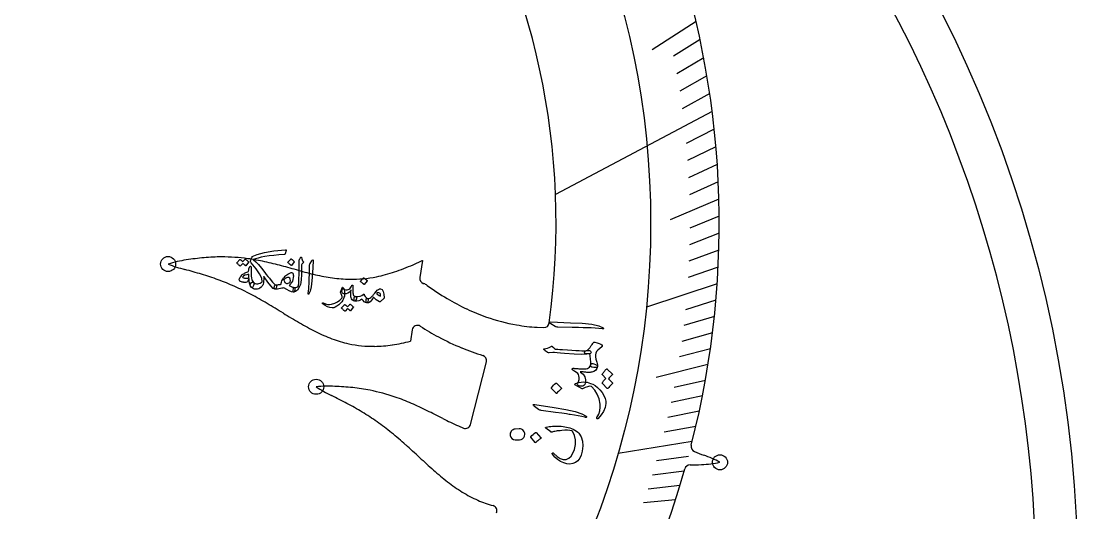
# Model space of a CAD drawing. Header units: millimetres. Extents: x -58 to 58, y -58 to 58.
# Drawn here: x 9.25 to 58.5, y 3.22 to 26.14 of the extents above; entities that cross this region are included whole.
import ezdxf

# ---------------------------------------------------------------- set-up
doc = ezdxf.new("R2010")
doc.units = ezdxf.units.MM
for name, color, linetype in [('CUT_INNER', 6, 'Continuous'), ('CUT_OUTER', 1, 'Continuous'), ('ENGRAVE', 7, 'Continuous'), ('ENGRAVE_FINE', 8, 'Continuous'), ('TEXT', 5, 'Continuous')]:
    doc.layers.add(name, color=color, linetype=linetype)

msp = doc.modelspace()

# ---------------------------------------------------------------- linework, layer by layer
at = {"layer": 'CUT_INNER'}
for points in [[(27.518, 14.79), (27.946, 14.984), (27.951, 14.986), (27.951, 14.981), (27.834, 14.193)], [(27.993, 13.922), (28.015, 13.914)], [(33.295, 11.872), (33.604, 11.86)], [(27.472, 11.752), (27.395, 11.232), (27.393, 11.226)], [(30.2, 7.347), (30.931, 10.267)], [(29.634, 7.273), (29.859, 7.177)], [(32.458, 7.139), (32.273, 7.127)], [(32.709, 6.805), (32.713, 6.818)]]:
    msp.add_lwpolyline(points, dxfattribs=at)
for centre, radius, start, end in [((0, 0), 56.539, 270.7039, 63.291), ((0.001, 16.717), 41.782, 345.6684, 52.9941), ((0, 16.717), 34.178, 352.1951, 70.9568), ((17.712, 9.61), 5.456, 98.0799, 107.1852), ((18.265, 20.137), 5.738, 247.8327, 256.0113), ((18.79, 3.645), 11.516, 95.0495, 99.2187), ((18.623, 5.559), 9.595, 90.1486, 95.0621), ((18.611, 6.387), 8.767, 82.1416, 90.0823), ((18.357, 4.625), 10.547, 77.704, 82.0864), ((16.879, -2.094), 17.427, 74.9975, 77.6581), ((23.381, 24.209), 10.287, 288.5594, 293.7141), ((7.094, -21.089), 36.976, 73.4002, 74.6561), ((13.547, 0.644), 14.305, 70.0276, 73.3029), ((-14.055, -117.253), 136.668, 74.62781, 74.96854), ((27.503, 33.895), 20.089, 254.616, 256.9377), ((25.07, 23.417), 9.332, 256.9509, 261.9265), ((24.394, 21.202), 7.114, 281.4587, 288.5289), ((14.384, 2.991), 11.813, 65.9288, 69.9557), ((24.67, 20.644), 6.531, 261.9824, 269.0982), ((24.645, 19.998), 5.884, 269.2461, 281.3978), ((28.081, 14.156), 0.25, 171.5625, 249.4031), ((27.661, 13.083), 0.903, 55.4011, 66.9095), ((35.394, 23.776), 12.294, 234.0343, 239.1974), ((13.893, 1.924), 12.988, 62.1303, 65.8686), ((11.085, -3.356), 18.968, 59.4758, 62.0879), ((-7.774, -35.288), 56.053, 58.5532, 59.4485), ((34.552, 22.374), 10.658, 239.2258, 244.7977), ((42.942, 47.619), 41.136, 238.5338, 239.7476), ((34.128, 21.475), 9.664, 244.806, 250.7224), ((33.89, 20.785), 8.934, 250.6953, 260.0167), ((29.153, 23.968), 13.759, 239.7313, 243.303), ((27.719, 11.715), 0.25, 57.9182, 171.5625), ((33.915, 21.243), 11.115, 236.9454, 242.0553), ((33.862, 20.645), 8.791, 260.0426, 266.3063), ((33.614, 12.11), 0.25, 267.8088, 352.0898), ((26.56, 18.812), 7.987, 243.3035, 249.2965), ((25.785, 16.775), 5.808, 249.3406, 257.3806), ((34.318, 21.908), 11.892, 241.8369, 247.5694), ((25.632, 16.135), 5.149, 257.4902, 271.0056), ((25.606, 17.237), 6.252, 271.0611, 278.6761), ((25.13, 20.33), 9.382, 278.7033, 283.9618), ((33.634, 20.181), 10.035, 247.4202, 253.3861), ((30.689, 10.327), 0.25, 345.9375, 72.2389), ((23.564, 3.673), 5.456, 86.8299, 95.9352), ((26.16, 13.889), 5.738, 236.5827, 244.7613), ((23.457, -2.388), 11.516, 83.7995, 87.9687), ((23.667, -0.478), 9.595, 78.8986, 83.8121), ((23.816, 0.336), 8.767, 70.8916, 78.8323), ((7.16, -24.365), 36.976, 62.1502, 63.4061), ((23.224, -1.342), 10.547, 66.454, 70.8364), ((17.729, -4.309), 14.305, 58.7776, 62.0529), ((19.009, -2.17), 11.813, 54.6788, 58.7057), ((20.463, -7.644), 17.427, 63.7475, 66.4081), ((-32.343, -114.555), 136.668, 63.37781, 63.71854), ((18.318, -3.12), 12.988, 50.8803, 54.6186), ((37.905, 25.581), 20.089, 243.366, 245.6877), ((14.534, -7.751), 18.968, 48.2258, 50.8379), ((29.957, 7.407), 0.25, 246.9132, 345.9375), ((32.289, 6.878), 0.25, 93.6333, 189.2583), ((32.474, 6.89), 0.25, 343.3008, 93.6333), ((32.289, 6.878), 0.25, 189.2583, 268.0083), ((32.39, 8.24), 1.616, 266.0885, 273.1214), ((32.47, 6.877), 0.25, 271.8895, 343.3008), ((-10.191, -35.39), 56.053, 47.3032, 48.1985), ((40.725, 6.313), 0.25, 165.7631, 248.0876), ((48.645, 25.918), 21.394, 248.0051, 249.2609), ((39.143, 0.505), 5.738, 62.2077, 70.3863), ((55.724, 36.029), 41.136, 227.2838, 228.4976), ((40.426, 5.206), 0.25, 90.4751, 164.0039), ((40.416, 12.953), 7.497, 270.0642, 274.1491), ((40.725, 10.927), 5.456, 272.4549, 281.5602), ((0, 16.716), 41.783, 257.273, 344.1075), ((37.586, 15.523), 13.759, 228.4813, 232.053), ((34.037, 10.972), 7.987, 232.0535, 238.0465), ((32.879, 9.125), 5.808, 238.0906, 246.1306), ((32.487, 8.231), 4.832, 246.0923, 255.1054), ((31.173, 3.323), 0.25, 336.6211, 73.0541)]:
    msp.add_arc(centre, radius, start, end, dxfattribs=at)
at = {"layer": 'CUT_OUTER'}
msp.add_circle((0, 0), 58.5, dxfattribs=at)
at = {"layer": 'ENGRAVE'}
for points in [[(41.456, 21.936), (34.151, 18.07)], [(41.689, 13.906), (38.391, 12.806)], [(40.527, 6.549), (37.068, 5.99)]]:
    msp.add_lwpolyline(points, dxfattribs=at)
for centre, radius in [((0, 16.717), 38.589), ((16.099, 14.823), 0.351), ((22.999, 9.1), 0.351), ((41.819, 5.581), 0.351)]:
    msp.add_circle(centre, radius, dxfattribs=at)
at = {"layer": 'ENGRAVE_FINE'}
for points in [[(40.71, 26.125), (38.663, 24.811)], [(40.896, 25.281), (39.655, 24.514)], [(41.063, 24.44), (39.808, 23.692)], [(41.212, 23.601), (39.943, 22.874)], [(41.343, 22.767), (40.06, 22.06)], [(41.552, 21.109), (40.242, 20.444)], [(41.63, 20.287), (40.308, 19.642)], [(41.693, 19.469), (40.358, 18.846)], [(41.738, 18.657), (40.392, 18.055)], [(41.768, 17.85), (39.501, 16.881)], [(41.782, 17.049), (40.414, 16.491)], [(41.781, 16.254), (40.402, 15.717)], [(41.764, 15.465), (40.376, 14.95)], [(41.734, 14.682), (40.335, 14.19)], [(41.63, 13.137), (40.213, 12.69)], [(41.557, 12.375), (40.132, 11.951)], [(41.471, 11.62), (40.039, 11.219)], [(41.373, 10.873), (39.932, 10.494)], [(41.261, 10.133), (38.844, 9.539)], [(41.138, 9.4), (39.684, 9.068)], [(41.002, 8.675), (39.542, 8.367)], [(40.855, 7.959), (39.389, 7.673)], [(40.697, 7.25), (39.226, 6.988)], [(40.347, 5.857), (38.867, 5.642)], [(40.157, 5.172), (38.673, 4.981)], [(39.956, 4.496), (38.469, 4.329)], [(39.746, 3.829), (38.256, 3.685)]]:
    msp.add_lwpolyline(points, dxfattribs=at)
at = {"layer": 'TEXT'}
for points in [[(21.578, 15.492), (21.584, 15.491), (21.59, 15.489), (21.594, 15.486), (21.598, 15.482), (21.602, 15.476), (21.603, 15.468), (21.602, 15.458), (21.599, 15.447), (21.55, 15.291), (21.547, 15.284), (21.542, 15.279), (21.535, 15.275), (21.527, 15.274), (21.263, 15.25), (21.022, 15.224), (20.804, 15.197), (20.61, 15.167), (20.438, 15.135), (20.291, 15.102), (20.166, 15.066), (20.065, 15.029), (20.183, 14.93), (20.313, 14.796), (20.456, 14.627), (20.611, 14.422), (20.675, 14.337), (20.744, 14.249), (20.818, 14.157), (20.897, 14.062), (20.971, 13.976), (21.032, 13.913), (21.078, 13.872), (21.111, 13.853), (21.144, 13.832), (21.157, 13.797), (21.148, 13.747), (21.119, 13.683), (21.108, 13.666), (21.098, 13.654), (21.089, 13.647), (21.08, 13.646), (21, 13.689), (20.889, 13.8), (20.749, 13.979), (20.579, 14.224), (20.568, 14.233), (20.561, 14.236), (20.556, 14.234), (20.554, 14.226), (20.553, 14.116), (20.548, 14.021), (20.539, 13.941), (20.525, 13.877), (20.507, 13.836), (20.485, 13.801), (20.46, 13.769), (20.432, 13.742), (20.377, 13.701), (20.32, 13.672), (20.261, 13.654), (20.199, 13.647), (20.132, 13.65), (20.074, 13.664), (20.026, 13.69), (19.987, 13.726), (19.949, 13.78), (19.93, 13.83), (19.929, 13.876), (19.947, 13.918), (19.981, 13.959), (20.013, 13.982), (20.044, 13.985), (20.073, 13.97), (20.115, 13.939), (20.163, 13.918), (20.216, 13.906), (20.275, 13.904), (20.335, 13.912), (20.39, 13.93), (20.442, 13.957), (20.489, 13.995), (20.462, 14.162), (20.366, 14.365), (20.2, 14.605), (19.965, 14.881), (19.948, 14.906), (19.939, 14.934), (19.939, 14.965), (19.947, 14.999), (19.97, 15.065), (19.991, 15.115), (20.009, 15.149), (20.024, 15.167), (20.256, 15.272), (20.591, 15.361), (21.029, 15.434), (21.571, 15.491), (21.572, 15.491), (21.573, 15.491), (21.574, 15.491), (21.574, 15.492), (21.575, 15.492), (21.576, 15.492), (21.577, 15.492), (21.578, 15.492)], [(19.683, 15.043), (19.686, 15.045), (19.691, 15.046), (19.696, 15.046), (19.702, 15.045), (19.724, 15.033), (19.744, 15.02), (19.764, 15.007), (19.783, 14.993), (19.801, 14.978), (19.819, 14.962), (19.835, 14.944), (19.852, 14.926), (19.855, 14.921), (19.855, 14.915), (19.854, 14.91), (19.851, 14.905), (19.714, 14.746), (19.711, 14.744), (19.706, 14.745), (19.701, 14.748), (19.694, 14.754), (19.69, 14.759), (19.683, 14.766), (19.672, 14.775), (19.659, 14.786), (19.643, 14.8), (19.623, 14.815), (19.601, 14.834), (19.575, 14.854), (19.467, 14.731), (19.462, 14.727), (19.457, 14.727), (19.451, 14.73), (19.444, 14.737), (19.439, 14.742), (19.429, 14.751), (19.417, 14.762), (19.401, 14.776), (19.381, 14.793), (19.357, 14.813), (19.33, 14.836), (19.298, 14.862), (19.295, 14.866), (19.294, 14.87), (19.295, 14.873), (19.298, 14.876), (19.436, 15.028), (19.439, 15.03), (19.443, 15.031), (19.449, 15.031), (19.455, 15.03), (19.473, 15.021), (19.491, 15.011), (19.508, 14.999), (19.524, 14.988), (19.54, 14.975), (19.554, 14.962), (19.568, 14.948), (19.582, 14.933)], [(21.813, 15.057), (21.816, 15.059), (21.82, 15.06), (21.825, 15.06), (21.832, 15.059), (21.874, 15.034), (21.913, 15.005), (21.948, 14.973), (21.981, 14.938), (21.984, 14.932), (21.985, 14.928), (21.984, 14.923), (21.981, 14.919), (21.846, 14.76), (21.842, 14.756), (21.836, 14.756), (21.83, 14.759), (21.823, 14.765), (21.818, 14.771), (21.808, 14.78), (21.796, 14.791), (21.78, 14.805), (21.76, 14.822), (21.736, 14.842), (21.709, 14.865), (21.677, 14.891), (21.673, 14.895), (21.671, 14.899), (21.672, 14.902), (21.675, 14.905)], [(22.216, 15.032), (22.238, 15.068), (22.254, 15.096), (22.266, 15.116), (22.273, 15.13), (22.279, 15.138), (22.285, 15.144), (22.292, 15.147), (22.299, 15.147), (22.308, 15.145), (22.314, 15.139), (22.319, 15.131), (22.322, 15.12), (22.333, 15.068), (22.35, 15.02), (22.37, 14.977), (22.396, 14.937), (22.402, 14.925), (22.403, 14.912), (22.397, 14.899), (22.386, 14.885), (22.324, 14.821), (22.323, 14.788), (22.322, 14.756), (22.321, 14.725), (22.32, 14.694), (22.319, 14.664), (22.318, 14.634), (22.317, 14.605), (22.316, 14.577), (22.31, 14.313), (22.299, 14.108), (22.285, 13.961), (22.266, 13.873), (22.198, 13.717), (22.124, 13.606), (22.042, 13.539), (21.954, 13.516), (21.952, 13.517), (21.949, 13.517), (21.947, 13.517), (21.945, 13.518), (21.933, 13.533), (21.929, 13.564), (21.932, 13.611), (21.942, 13.674), (21.948, 13.697), (21.957, 13.713), (21.969, 13.722), (21.985, 13.724), (22.045, 13.727), (22.097, 13.741), (22.14, 13.766), (22.175, 13.802), (22.18, 13.85), (22.185, 13.905), (22.189, 13.968), (22.193, 14.037), (22.195, 14.113), (22.198, 14.194), (22.2, 14.283), (22.202, 14.377), (22.204, 14.47), (22.206, 14.553), (22.207, 14.627), (22.208, 14.692), (22.209, 14.747), (22.21, 14.793), (22.211, 14.829), (22.212, 14.856), (22.208, 14.991), (22.209, 15.004), (22.211, 15.015), (22.213, 15.025), (22.216, 15.032)], [(22.792, 14.971), (22.82, 15.01), (22.84, 15.022), (22.852, 15.008), (22.855, 14.966), (22.824, 14.393), (22.804, 14.042), (22.77, 13.764), (22.722, 13.559), (22.66, 13.428), (22.65, 13.418), (22.642, 13.413), (22.637, 13.413), (22.632, 13.418), (22.629, 13.425), (22.628, 13.435), (22.627, 13.446), (22.629, 13.459), (22.643, 13.558), (22.655, 13.665), (22.662, 13.778), (22.666, 13.898), (22.667, 13.93), (22.67, 14.014), (22.675, 14.152), (22.682, 14.344), (22.693, 14.768), (22.695, 14.791), (22.7, 14.811), (22.706, 14.829), (22.714, 14.845)], [(20.075, 13.967), (20.092, 13.941), (20.098, 13.908), (20.094, 13.867), (20.078, 13.818), (20.053, 13.765), (20.03, 13.732), (20.009, 13.718), (19.989, 13.725), (19.941, 13.789), (19.904, 13.88), (19.881, 13.999), (19.87, 14.146), (19.833, 14.066), (19.796, 14.008), (19.761, 13.973), (19.727, 13.96), (19.71, 13.959), (19.692, 13.96), (19.672, 13.961), (19.651, 13.964), (19.63, 13.967), (19.607, 13.971), (19.583, 13.975), (19.558, 13.98), (19.515, 13.991), (19.481, 14.001), (19.457, 14.012), (19.442, 14.023), (19.424, 14.052), (19.414, 14.079), (19.413, 14.104), (19.42, 14.128), (19.465, 14.204), (19.503, 14.263), (19.534, 14.304), (19.558, 14.329), (19.589, 14.351), (19.622, 14.371), (19.656, 14.39), (19.691, 14.408), (19.728, 14.424), (19.767, 14.44), (19.809, 14.454), (19.852, 14.467), (19.854, 14.558), (19.854, 14.577), (19.857, 14.594), (19.861, 14.608), (19.868, 14.62), (19.931, 14.716), (19.943, 14.728), (19.953, 14.726), (19.96, 14.71), (19.964, 14.681), (19.964, 14.59), (19.965, 14.507), (19.967, 14.431), (19.969, 14.363), (19.971, 14.303), (19.975, 14.249), (19.98, 14.204), (19.986, 14.166), (20.002, 14.103), (20.022, 14.049), (20.046, 14.003), (20.075, 13.967)], [(19.86, 14.345), (19.761, 14.326), (19.68, 14.298), (19.616, 14.26), (19.569, 14.214), (19.585, 14.2), (19.606, 14.187), (19.632, 14.176), (19.664, 14.167), (19.682, 14.163), (19.701, 14.161), (19.72, 14.158), (19.739, 14.157), (19.758, 14.157), (19.778, 14.157), (19.798, 14.159), (19.819, 14.163), (19.843, 14.174), (19.859, 14.198), (19.866, 14.234), (19.865, 14.283), (19.862, 14.306), (19.86, 14.324), (19.86, 14.337), (19.86, 14.345)], [(21.864, 14.422), (21.868, 14.422), (21.871, 14.421), (21.873, 14.421), (21.876, 14.42), (21.878, 14.419), (21.88, 14.418), (21.883, 14.416), (21.885, 14.415), (21.907, 14.39), (21.923, 14.359), (21.933, 14.321), (21.937, 14.277), (21.933, 14.19), (21.917, 14.107), (21.889, 14.028), (21.849, 13.954), (21.838, 13.936), (21.826, 13.919), (21.814, 13.902), (21.801, 13.885), (21.788, 13.868), (21.774, 13.852), (21.759, 13.835), (21.744, 13.818), (21.778, 13.801), (21.81, 13.785), (21.841, 13.771), (21.872, 13.758), (21.902, 13.747), (21.93, 13.737), (21.958, 13.73), (21.985, 13.724), (21.995, 13.719), (22.001, 13.707), (22.004, 13.688), (22.004, 13.662), (21.998, 13.598), (21.988, 13.552), (21.973, 13.525), (21.954, 13.516), (21.855, 13.531), (21.746, 13.571), (21.628, 13.634), (21.499, 13.72), (21.449, 13.705), (21.394, 13.691), (21.333, 13.678), (21.267, 13.665), (21.201, 13.655), (21.148, 13.648), (21.109, 13.645), (21.082, 13.646), (21.07, 13.651), (21.06, 13.662), (21.053, 13.679), (21.049, 13.702), (21.047, 13.716), (21.047, 13.729), (21.048, 13.741), (21.05, 13.754), (21.053, 13.767), (21.056, 13.779), (21.06, 13.791), (21.064, 13.804), (21.074, 13.826), (21.086, 13.842), (21.099, 13.851), (21.113, 13.853), (21.147, 13.854), (21.18, 13.856), (21.213, 13.858), (21.244, 13.861), (21.275, 13.864), (21.306, 13.868), (21.336, 13.872), (21.367, 13.877), (21.37, 13.929), (21.381, 13.982), (21.4, 14.037), (21.427, 14.092), (21.454, 14.135), (21.484, 14.177), (21.517, 14.216), (21.553, 14.254), (21.593, 14.29), (21.636, 14.324), (21.683, 14.355), (21.734, 14.385), (21.773, 14.404), (21.808, 14.417), (21.838, 14.423), (21.864, 14.422)], [(21.725, 14.194), (21.67, 14.198), (21.616, 14.185), (21.561, 14.155), (21.507, 14.106), (21.496, 14.088), (21.494, 14.065), (21.501, 14.036), (21.517, 14.001), (21.54, 13.966), (21.565, 13.94), (21.593, 13.923), (21.624, 13.914), (21.66, 13.914), (21.699, 13.926), (21.742, 13.948), (21.79, 13.981), (21.798, 14.059), (21.79, 14.12), (21.765, 14.165), (21.725, 14.194)], [(24.695, 13.838), (24.704, 13.832), (24.711, 13.824), (24.714, 13.812), (24.715, 13.797), (24.714, 13.787), (24.714, 13.773), (24.714, 13.755), (24.713, 13.732), (24.712, 13.707), (24.712, 13.677), (24.711, 13.644), (24.71, 13.607), (24.709, 13.536), (24.712, 13.477), (24.719, 13.429), (24.73, 13.392), (24.745, 13.362), (24.767, 13.337), (24.794, 13.317), (24.827, 13.302), (24.858, 13.287), (24.875, 13.265), (24.88, 13.239), (24.872, 13.206), (24.85, 13.155), (24.831, 13.12), (24.814, 13.1), (24.799, 13.094), (24.732, 13.113), (24.681, 13.147), (24.645, 13.197), (24.623, 13.262), (24.62, 13.282), (24.618, 13.303), (24.616, 13.325), (24.614, 13.349), (24.613, 13.374), (24.612, 13.401), (24.613, 13.429), (24.615, 13.459), (24.617, 13.487), (24.618, 13.513), (24.62, 13.535), (24.621, 13.554), (24.622, 13.57), (24.622, 13.582), (24.623, 13.59), (24.623, 13.594), (24.623, 13.596), (24.623, 13.597), (24.622, 13.598), (24.621, 13.598), (24.62, 13.597), (24.618, 13.595), (24.616, 13.592), (24.613, 13.588), (24.554, 13.512), (24.482, 13.461), (24.395, 13.435), (24.296, 13.435), (24.255, 13.446), (24.225, 13.467), (24.206, 13.499), (24.198, 13.541), (24.199, 13.579), (24.205, 13.609), (24.215, 13.634), (24.229, 13.652), (24.245, 13.664), (24.26, 13.67), (24.274, 13.668), (24.287, 13.66), (24.297, 13.65), (24.307, 13.643), (24.316, 13.638), (24.323, 13.636), (24.389, 13.624), (24.448, 13.622), (24.498, 13.631), (24.54, 13.651), (24.566, 13.672), (24.595, 13.708), (24.627, 13.757), (24.662, 13.821), (24.668, 13.832), (24.675, 13.838), (24.684, 13.84), (24.695, 13.838)], [(25.206, 14.172), (25.209, 14.174), (25.214, 14.175), (25.219, 14.175), (25.225, 14.174), (25.267, 14.149), (25.306, 14.12), (25.342, 14.088), (25.374, 14.053), (25.377, 14.047), (25.378, 14.043), (25.377, 14.038), (25.374, 14.034), (25.24, 13.875), (25.235, 13.871), (25.23, 13.871), (25.224, 13.874), (25.217, 13.88), (25.211, 13.886), (25.202, 13.894), (25.189, 13.906), (25.173, 13.92), (25.154, 13.937), (25.13, 13.957), (25.102, 13.98), (25.071, 14.006), (25.067, 14.01), (25.065, 14.014), (25.065, 14.017), (25.068, 14.02)], [(23.307, 12.967), (23.301, 12.973), (23.296, 12.979), (23.293, 12.984), (23.292, 12.99), (23.292, 12.995), (23.294, 12.999), (23.297, 13.004), (23.302, 13.008), (23.306, 13.01), (23.311, 13.01), (23.318, 13.009), (23.325, 13.007), (23.429, 12.967), (23.529, 12.944), (23.626, 12.938), (23.72, 12.95), (23.868, 12.996), (23.998, 13.06), (24.11, 13.143), (24.204, 13.244), (24.205, 13.246), (24.206, 13.248), (24.207, 13.249), (24.208, 13.25), (24.209, 13.251), (24.209, 13.252), (24.21, 13.254), (24.21, 13.255), (24.209, 13.302), (24.195, 13.359), (24.168, 13.426), (24.127, 13.503), (24.125, 13.507), (24.125, 13.511), (24.125, 13.514), (24.126, 13.517), (24.228, 13.742), (24.237, 13.75), (24.249, 13.742), (24.264, 13.719), (24.282, 13.68), (24.304, 13.622), (24.318, 13.56), (24.326, 13.493), (24.326, 13.421), (24.323, 13.381), (24.313, 13.332), (24.296, 13.274), (24.274, 13.207), (24.24, 13.137), (24.192, 13.065), (24.128, 12.993), (24.05, 12.92), (23.967, 12.857), (23.889, 12.813), (23.817, 12.788), (23.749, 12.781), (23.632, 12.796), (23.52, 12.832), (23.412, 12.889), (23.307, 12.967)], [(25.39, 13.219), (25.407, 13.21), (25.42, 13.202), (25.427, 13.194), (25.43, 13.187), (25.43, 13.176), (25.429, 13.163), (25.426, 13.149), (25.422, 13.132), (25.404, 13.077), (25.388, 13.039), (25.373, 13.017), (25.359, 13.011), (25.298, 13.029), (25.24, 13.065), (25.184, 13.118), (25.131, 13.189), (25.063, 13.141), (24.985, 13.11), (24.896, 13.094), (24.796, 13.095), (24.786, 13.098), (24.779, 13.106), (24.774, 13.118), (24.772, 13.134), (24.767, 13.233), (24.767, 13.244), (24.77, 13.256), (24.775, 13.268), (24.784, 13.28), (24.793, 13.29), (24.803, 13.296), (24.815, 13.3), (24.827, 13.302), (24.946, 13.302), (25.047, 13.319), (25.128, 13.353), (25.191, 13.404), (25.198, 13.411), (25.207, 13.415), (25.216, 13.418), (25.226, 13.417), (25.235, 13.415), (25.241, 13.41), (25.244, 13.403), (25.244, 13.393), (25.243, 13.385), (25.242, 13.377), (25.243, 13.371), (25.244, 13.365), (25.276, 13.313), (25.311, 13.271), (25.349, 13.24), (25.39, 13.219)], [(26.005, 13.665), (26.073, 13.628), (26.122, 13.547), (26.152, 13.421), (26.163, 13.25), (26.162, 13.238), (26.16, 13.227), (26.156, 13.219), (26.15, 13.212), (25.999, 13.072), (25.989, 13.063), (25.978, 13.059), (25.966, 13.059), (25.953, 13.062), (25.871, 13.104), (25.796, 13.154), (25.727, 13.21), (25.664, 13.274), (25.588, 13.151), (25.511, 13.066), (25.435, 13.019), (25.359, 13.011), (25.351, 13.015), (25.344, 13.026), (25.337, 13.042), (25.331, 13.065), (25.325, 13.119), (25.326, 13.162), (25.335, 13.193), (25.351, 13.213), (25.359, 13.216), (25.369, 13.219), (25.379, 13.22), (25.39, 13.219), (25.444, 13.22), (25.498, 13.237), (25.555, 13.269), (25.612, 13.318), (25.638, 13.347), (25.678, 13.395), (25.732, 13.462), (25.799, 13.549), (25.85, 13.605), (25.901, 13.643), (25.953, 13.663), (26.005, 13.665)], [(25.805, 13.463), (25.843, 13.421), (25.888, 13.384), (25.939, 13.352), (25.997, 13.326), (26, 13.372), (25.994, 13.411), (25.977, 13.443), (25.95, 13.468), (25.916, 13.483), (25.881, 13.488), (25.844, 13.481), (25.805, 13.463)], [(24.562, 12.943), (24.565, 12.946), (24.57, 12.947), (24.575, 12.947), (24.581, 12.945), (24.602, 12.933), (24.623, 12.921), (24.643, 12.907), (24.662, 12.893), (24.68, 12.878), (24.697, 12.862), (24.714, 12.845), (24.731, 12.826), (24.734, 12.821), (24.735, 12.816), (24.733, 12.81), (24.73, 12.805), (24.593, 12.646), (24.59, 12.645), (24.585, 12.645), (24.58, 12.648), (24.573, 12.654), (24.569, 12.659), (24.561, 12.666), (24.551, 12.675), (24.538, 12.687), (24.522, 12.7), (24.502, 12.716), (24.48, 12.734), (24.454, 12.754), (24.346, 12.631), (24.341, 12.628), (24.336, 12.627), (24.33, 12.631), (24.323, 12.637), (24.317, 12.643), (24.308, 12.651), (24.296, 12.662), (24.28, 12.677), (24.26, 12.694), (24.236, 12.714), (24.209, 12.736), (24.177, 12.762), (24.174, 12.766), (24.173, 12.77), (24.174, 12.774), (24.177, 12.777), (24.315, 12.928), (24.318, 12.931), (24.322, 12.932), (24.328, 12.931), (24.334, 12.93), (24.352, 12.921), (24.37, 12.911), (24.387, 12.9), (24.403, 12.888), (24.418, 12.875), (24.433, 12.862), (24.447, 12.848), (24.461, 12.833)], [(33.938, 12.028), (33.875, 12.071), (33.855, 12.101), (33.878, 12.118), (33.944, 12.123), (34.848, 12.084), (35.403, 12.06), (35.843, 12.014), (36.167, 11.943), (36.376, 11.847), (36.392, 11.832), (36.4, 11.82), (36.4, 11.81), (36.392, 11.803), (36.38, 11.798), (36.366, 11.795), (36.348, 11.795), (36.328, 11.797), (36.17, 11.818), (36.002, 11.833), (35.822, 11.843), (35.633, 11.846), (35.584, 11.848), (35.45, 11.852), (35.232, 11.858), (34.93, 11.866), (34.259, 11.881), (34.224, 11.884), (34.192, 11.89), (34.163, 11.9), (34.137, 11.912)], [(34.476, 10.833), (34.708, 10.817), (34.915, 10.803), (35.096, 10.793), (35.252, 10.786), (35.381, 10.782), (35.485, 10.781), (35.563, 10.783), (35.614, 10.789), (35.681, 10.798), (35.734, 10.793), (35.774, 10.775), (35.8, 10.743), (35.812, 10.707), (35.807, 10.677), (35.786, 10.653), (35.749, 10.635), (35.614, 10.615), (35.374, 10.612), (35.028, 10.626), (34.576, 10.656), (34.382, 10.673), (34.227, 10.686), (34.111, 10.694), (34.034, 10.697), (33.861, 10.689), (33.83, 10.689), (33.803, 10.693), (33.78, 10.7), (33.76, 10.71), (33.713, 10.749), (33.677, 10.779), (33.651, 10.801), (33.636, 10.814), (33.615, 10.839), (33.609, 10.857), (33.618, 10.87), (33.643, 10.876), (33.711, 10.884), (33.784, 10.904), (33.862, 10.938), (33.945, 10.984), (33.962, 10.993), (33.977, 10.995), (33.991, 10.991), (34.005, 10.982), (34.02, 10.967), (34.035, 10.953), (34.048, 10.94), (34.061, 10.927), (34.072, 10.916), (34.083, 10.905), (34.092, 10.896), (34.1, 10.887), (34.115, 10.873), (34.13, 10.864), (34.146, 10.857), (34.162, 10.854), (34.199, 10.853), (34.263, 10.849), (34.355, 10.842), (34.476, 10.833)], [(35.511, 10.687), (35.515, 10.73), (35.531, 10.761), (35.561, 10.782), (35.603, 10.79), (35.624, 10.794), (35.646, 10.805), (35.668, 10.822), (35.691, 10.847), (35.703, 10.863), (35.717, 10.88), (35.733, 10.899), (35.749, 10.92), (35.767, 10.942), (35.785, 10.966), (35.804, 10.992), (35.823, 11.02), (35.859, 11.072), (35.889, 11.113), (35.913, 11.143), (35.931, 11.161), (35.946, 11.173), (35.961, 11.18), (35.975, 11.182), (35.989, 11.178), (36.096, 11.146), (36.186, 11.115), (36.261, 11.085), (36.321, 11.055), (36.328, 11.049), (36.332, 11.04), (36.334, 11.029), (36.333, 11.015), (36.33, 10.999), (36.325, 10.985), (36.32, 10.975), (36.314, 10.969), (36.214, 10.889), (36.133, 10.812), (36.072, 10.738), (36.03, 10.666), (36.011, 10.59), (36.012, 10.495), (36.034, 10.382), (36.077, 10.249), (36.098, 10.184), (36.112, 10.129), (36.117, 10.084), (36.115, 10.048), (36.109, 10.031), (36.098, 10.018), (36.081, 10.01), (36.059, 10.005), (35.935, 9.997), (35.849, 10.011), (35.801, 10.049), (35.79, 10.108), (35.794, 10.168), (35.795, 10.23), (35.794, 10.294), (35.791, 10.36), (35.784, 10.428), (35.774, 10.497), (35.762, 10.567), (35.746, 10.639), (35.644, 10.634), (35.571, 10.641), (35.527, 10.658), (35.511, 10.687)], [(34.936, 9.933), (34.946, 9.947), (34.96, 9.957), (34.978, 9.961), (35.002, 9.961), (35.018, 9.96), (35.04, 9.959), (35.069, 9.957), (35.103, 9.954), (35.144, 9.951), (35.191, 9.948), (35.243, 9.944), (35.301, 9.94), (35.413, 9.934), (35.506, 9.935), (35.583, 9.943), (35.642, 9.958), (35.69, 9.981), (35.731, 10.014), (35.764, 10.056), (35.79, 10.108), (35.816, 10.156), (35.85, 10.183), (35.893, 10.189), (35.944, 10.174), (36.022, 10.137), (36.077, 10.104), (36.108, 10.076), (36.116, 10.051), (36.082, 9.946), (36.025, 9.865), (35.944, 9.81), (35.84, 9.78), (35.808, 9.777), (35.775, 9.774), (35.739, 9.772), (35.701, 9.771), (35.662, 9.771), (35.62, 9.772), (35.575, 9.775), (35.529, 9.78), (35.484, 9.785), (35.444, 9.79), (35.408, 9.793), (35.378, 9.796), (35.354, 9.799), (35.335, 9.801), (35.322, 9.802), (35.316, 9.803), (35.313, 9.803), (35.311, 9.803), (35.31, 9.802), (35.31, 9.8), (35.311, 9.798), (35.314, 9.795), (35.318, 9.791), (35.324, 9.786), (35.44, 9.688), (35.514, 9.569), (35.547, 9.43), (35.539, 9.272), (35.517, 9.208), (35.481, 9.163), (35.429, 9.136), (35.361, 9.128), (35.303, 9.133), (35.255, 9.145), (35.217, 9.163), (35.19, 9.187), (35.173, 9.214), (35.166, 9.238), (35.169, 9.259), (35.183, 9.279), (35.2, 9.295), (35.212, 9.309), (35.22, 9.322), (35.225, 9.334), (35.25, 9.437), (35.257, 9.529), (35.247, 9.608), (35.219, 9.676), (35.188, 9.719), (35.134, 9.767), (35.058, 9.821), (34.96, 9.88), (34.944, 9.89), (34.935, 9.902), (34.932, 9.917), (34.936, 9.933)], [(36.338, 9.661), (36.334, 9.666), (36.333, 9.673), (36.334, 9.682), (36.336, 9.692), (36.357, 9.726), (36.378, 9.758), (36.401, 9.789), (36.425, 9.819), (36.45, 9.848), (36.476, 9.876), (36.505, 9.902), (36.535, 9.928), (36.543, 9.932), (36.552, 9.933), (36.56, 9.931), (36.568, 9.925), (36.809, 9.694), (36.812, 9.688), (36.81, 9.681), (36.805, 9.672), (36.795, 9.661), (36.787, 9.655), (36.775, 9.643), (36.76, 9.627), (36.741, 9.606), (36.719, 9.58), (36.693, 9.549), (36.662, 9.513), (36.627, 9.472), (36.812, 9.287), (36.817, 9.28), (36.817, 9.271), (36.811, 9.261), (36.8, 9.251), (36.791, 9.241), (36.777, 9.227), (36.758, 9.207), (36.734, 9.182), (36.705, 9.151), (36.671, 9.114), (36.632, 9.071), (36.588, 9.021), (36.581, 9.016), (36.575, 9.015), (36.57, 9.017), (36.565, 9.022), (36.34, 9.259), (36.337, 9.264), (36.335, 9.271), (36.336, 9.28), (36.339, 9.29), (36.355, 9.319), (36.373, 9.347), (36.392, 9.374), (36.412, 9.399), (36.433, 9.423), (36.456, 9.446), (36.479, 9.468), (36.503, 9.489)], [(33.964, 9.028), (33.961, 9.033), (33.959, 9.04), (33.96, 9.048), (33.963, 9.057), (34.007, 9.118), (34.055, 9.174), (34.109, 9.225), (34.169, 9.271), (34.177, 9.275), (34.185, 9.275), (34.192, 9.273), (34.198, 9.268), (34.435, 9.043), (34.44, 9.036), (34.44, 9.027), (34.434, 9.018), (34.424, 9.009), (34.414, 9.001), (34.4, 8.987), (34.381, 8.969), (34.357, 8.946), (34.328, 8.918), (34.294, 8.884), (34.254, 8.845), (34.21, 8.8), (34.203, 8.794), (34.197, 8.791), (34.191, 8.793), (34.187, 8.797)], [(36.146, 7.629), (36.135, 7.619), (36.125, 7.612), (36.116, 7.609), (36.106, 7.607), (36.099, 7.609), (36.092, 7.612), (36.086, 7.618), (36.08, 7.626), (36.078, 7.633), (36.078, 7.642), (36.081, 7.652), (36.086, 7.663), (36.166, 7.827), (36.218, 7.986), (36.24, 8.143), (36.235, 8.296), (36.182, 8.541), (36.097, 8.759), (35.98, 8.947), (35.831, 9.107), (35.828, 9.11), (35.826, 9.112), (35.823, 9.114), (35.822, 9.115), (35.82, 9.117), (35.818, 9.117), (35.816, 9.118), (35.815, 9.119), (35.74, 9.122), (35.648, 9.105), (35.54, 9.068), (35.415, 9.011), (35.408, 9.009), (35.402, 9.009), (35.397, 9.01), (35.393, 9.012), (35.048, 9.195), (35.037, 9.21), (35.051, 9.227), (35.089, 9.249), (35.152, 9.274), (35.245, 9.302), (35.345, 9.319), (35.451, 9.325), (35.564, 9.32), (35.626, 9.31), (35.702, 9.29), (35.792, 9.259), (35.895, 9.216), (36.004, 9.157), (36.111, 9.072), (36.218, 8.963), (36.325, 8.828), (36.414, 8.688), (36.474, 8.557), (36.504, 8.435), (36.506, 8.323), (36.465, 8.135), (36.392, 7.956), (36.285, 7.787), (36.146, 7.629)], [(33.181, 8.183), (33.123, 8.232), (33.106, 8.264), (33.131, 8.279), (33.197, 8.277), (34.091, 8.134), (34.64, 8.048), (35.071, 7.951), (35.385, 7.844), (35.581, 7.724), (35.596, 7.708), (35.602, 7.695), (35.602, 7.685), (35.593, 7.679), (35.581, 7.675), (35.566, 7.674), (35.548, 7.676), (35.528, 7.68), (35.374, 7.719), (35.208, 7.754), (35.032, 7.784), (34.843, 7.809), (34.795, 7.816), (34.662, 7.835), (34.447, 7.866), (34.147, 7.909), (33.483, 8), (33.448, 8.007), (33.417, 8.017), (33.389, 8.03), (33.365, 8.045)], [(33.008, 6.745), (33.005, 6.75), (33.004, 6.757), (33.005, 6.765), (33.009, 6.774), (33.056, 6.831), (33.109, 6.883), (33.166, 6.929), (33.228, 6.97), (33.237, 6.973), (33.245, 6.974), (33.252, 6.971), (33.258, 6.965), (33.478, 6.726), (33.483, 6.718), (33.482, 6.71), (33.476, 6.701), (33.465, 6.693), (33.455, 6.685), (33.44, 6.673), (33.419, 6.657), (33.394, 6.636), (33.363, 6.61), (33.327, 6.579), (33.285, 6.543), (33.237, 6.501), (33.23, 6.496), (33.224, 6.494), (33.219, 6.496), (33.214, 6.501)], [(33.722, 7.221), (33.789, 7.233), (33.86, 7.243), (33.933, 7.252), (34.008, 7.26), (34.086, 7.265), (34.167, 7.268), (34.251, 7.269), (34.338, 7.266), (34.424, 7.261), (34.508, 7.252), (34.591, 7.24), (34.672, 7.224), (34.751, 7.204), (34.829, 7.18), (34.906, 7.152), (34.981, 7.12), (35.058, 7.08), (35.127, 7.035), (35.189, 6.986), (35.242, 6.932), (35.352, 6.768), (35.415, 6.573), (35.432, 6.348), (35.402, 6.093), (35.353, 5.916), (35.283, 5.77), (35.193, 5.654), (35.082, 5.569), (34.958, 5.518), (34.826, 5.498), (34.685, 5.51), (34.535, 5.552), (34.386, 5.622), (34.249, 5.713), (34.126, 5.824), (34.015, 5.954), (34.004, 5.972), (33.999, 5.988), (34.001, 6.002), (34.01, 6.012), (34.025, 6.021), (34.041, 6.019), (34.059, 6.008), (34.08, 5.987), (34.226, 5.846), (34.369, 5.753), (34.509, 5.709), (34.646, 5.715), (34.77, 5.767), (34.877, 5.862), (34.966, 6.001), (35.037, 6.183), (35.082, 6.415), (35.082, 6.633), (35.037, 6.837), (34.947, 7.026), (34.943, 7.03), (34.937, 7.034), (34.928, 7.038), (34.917, 7.042), (34.827, 7.061), (34.718, 7.071), (34.591, 7.071), (34.445, 7.062), (34.371, 7.055), (34.302, 7.048), (34.238, 7.04), (34.179, 7.032), (34.124, 7.023), (34.075, 7.013), (34.032, 7.002), (33.993, 6.99), (33.973, 6.985), (33.956, 6.984), (33.941, 6.987), (33.929, 6.994), (33.696, 7.172), (33.684, 7.186), (33.684, 7.199), (33.697, 7.21), (33.722, 7.221)]]:
    msp.add_lwpolyline(points, close=True, dxfattribs=at)

doc.saveas('drawing.dxf')
